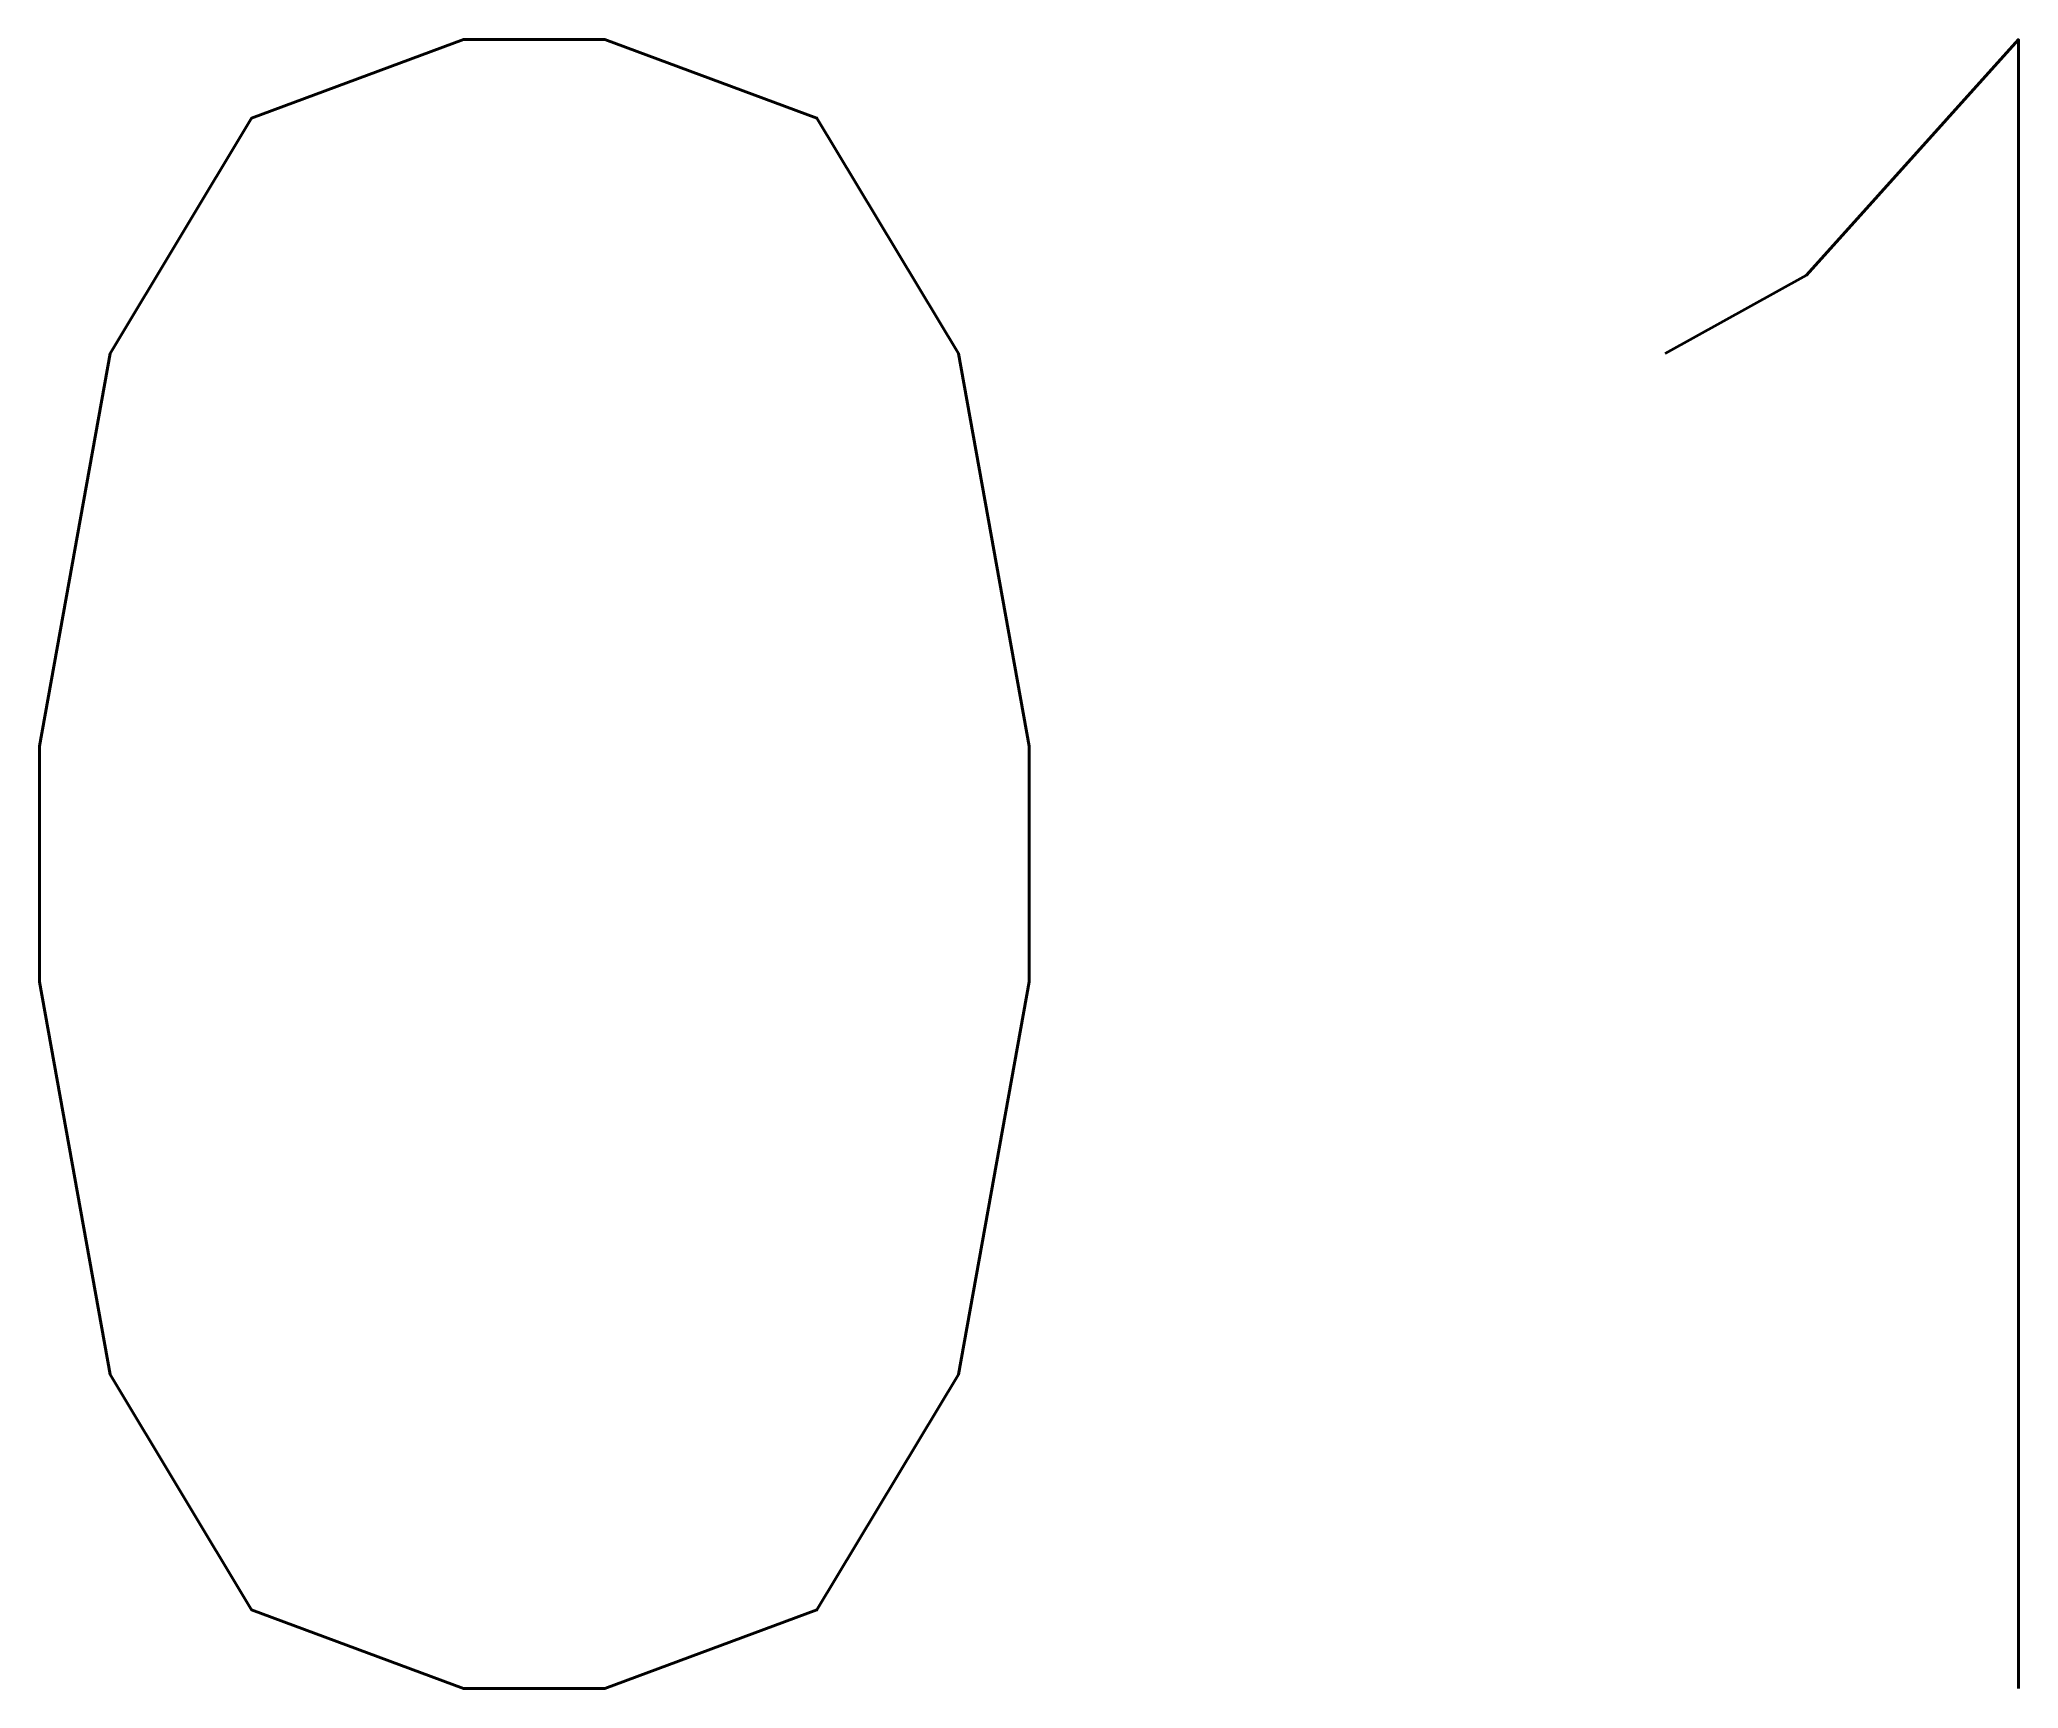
# Model space of a CAD drawing. Extents: x -164.8 to -130, y 18.1 to 47.1.
import ezdxf

# ---------------------------------------------------------------- set-up
doc = ezdxf.new("R2010")
doc.units = 0
doc.layers.add('DEFAULT', color=7, linetype='CONTINUOUS')
doc.styles.add('MTXPL_CONSOLAS', font='txt.shx', dxfattribs={"height": 0.2})

msp = doc.modelspace()

# ---------------------------------------------------------------- texts
at = {"layer": 'DEFAULT', "style": 'MTXPL_CONSOLAS'}
msp.add_text('01', height=28.9941, dxfattribs=at).set_placement((-168.54, 18.124, 8))

doc.saveas('drawing.dxf')
